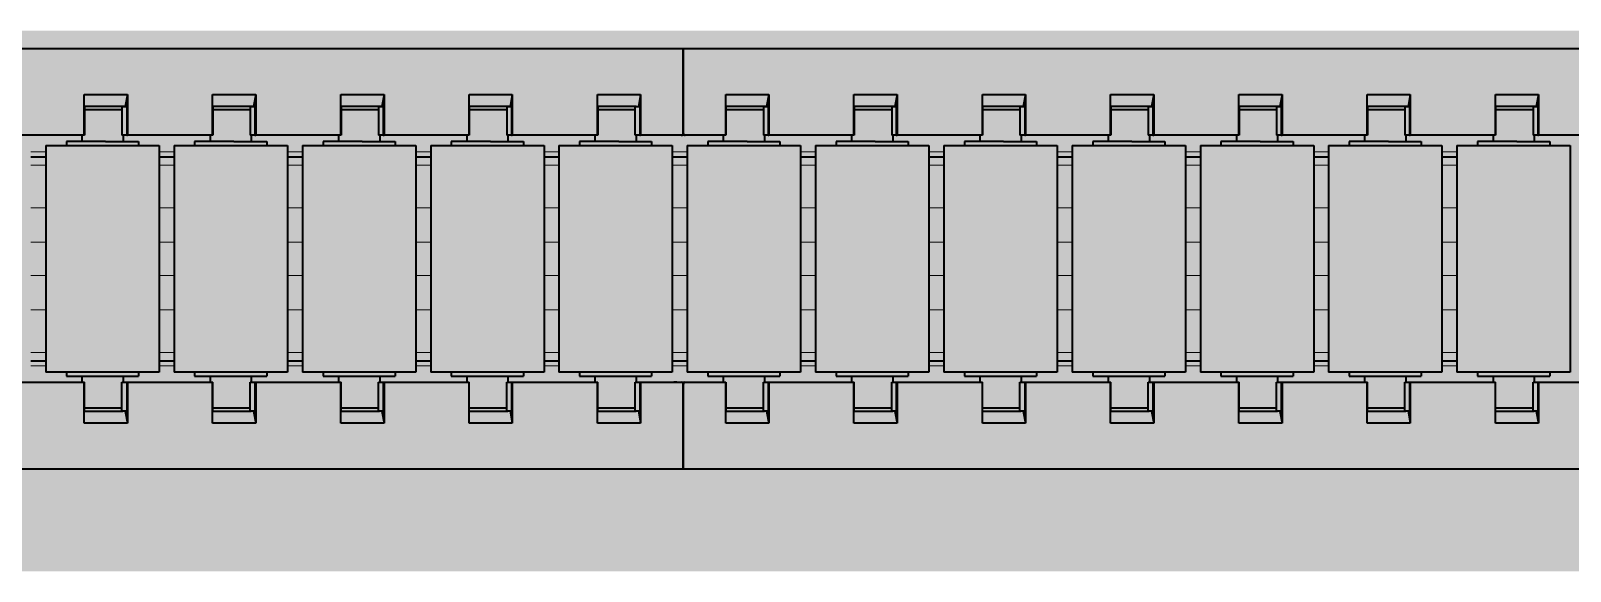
# Model space of a CAD drawing. Header units: inches. Extents: x 185496 to 352137, y 107182 to 179410.
# Drawn here: x 244965.6 to 245115, y 155394.6 to 155447.1 of the extents above; entities that cross this region are included whole.
import ezdxf

# ---------------------------------------------------------------- set-up
doc = ezdxf.new("R2010")
doc.units = ezdxf.units.IN
doc.header["$MEASUREMENT"] = 0
doc.layers.add('DIM', color=2, linetype='Continuous')
doc.layers.add('ZSX', color=4, linetype='Continuous')

# ---------------------------------------------------------------- blocks, each defined once
blk = doc.blocks.new('生产区')
at = {"layer": 'ZSX', "color": 0, "const_width": 0.35, "elevation": -1257.5994}
blk.add_lwpolyline([(120680.40898, 1477.75953), (120725.51339, 1477.75953)], dxfattribs=at)
blk = doc.blocks.new('liaojia')
at = {"color": 7, "lineweight": 35, "ltscale": 0.249049}
for p, q in [((799565.87, -279944.32), (799565.87, -280043.94)), ((799606.67, -280043.94), (799606.67, -279944.32)), ((799565.87, -280043.94), (799565.87, -280143.56)), ((799606.67, -280143.56), (799606.67, -280043.94))]:
    blk.add_line(p, q, dxfattribs=at)
at = {"color": 7, "lineweight": 35, "ltscale": 0.020671}
for p, q in [((799574.27, -279952.64), (799574.27, -279960.91)), ((799598.27, -279960.91), (799598.27, -279952.64)), ((799574.27, -279965.09), (799574.27, -279973.36)), ((799598.27, -279973.36), (799598.27, -279965.09)), ((799574.27, -279977.55), (799574.27, -279985.81)), ((799598.27, -279985.81), (799598.27, -279977.55)), ((799574.27, -279990), (799574.27, -279998.27)), ((799598.27, -279998.27), (799598.27, -279990)), ((799574.27, -280002.45), (799574.27, -280010.72)), ((799598.27, -280010.72), (799598.27, -280002.45)), ((799574.27, -280014.9), (799574.27, -280023.17)), ((799598.27, -280023.17), (799598.27, -280014.9)), ((799574.27, -280027.36), (799574.27, -280035.62)), ((799598.27, -280035.62), (799598.27, -280027.36)), ((799574.27, -280052.26), (799574.27, -280060.53)), ((799598.27, -280060.53), (799598.27, -280052.26)), ((799574.27, -280064.71), (799574.27, -280072.98)), ((799598.27, -280072.98), (799598.27, -280064.71)), ((799574.27, -280077.17), (799574.27, -280085.43)), ((799598.27, -280085.43), (799598.27, -280077.17)), ((799574.27, -280089.62), (799574.27, -280097.89)), ((799598.27, -280097.89), (799598.27, -280089.62)), ((799574.27, -280102.07), (799574.27, -280110.34)), ((799598.27, -280110.34), (799598.27, -280102.07))]:
    blk.add_line(p, q, dxfattribs=at)
at = {"color": 7, "lineweight": 35, "ltscale": 0.012551}
for p, q in [((799575.27, -279962.85), (799575.27, -279957.83)), ((799597.27, -279957.83), (799597.27, -279962.85)), ((799575.27, -279987.76), (799575.27, -279982.74)), ((799597.27, -279982.74), (799597.27, -279987.76)), ((799575.27, -280025.12), (799575.27, -280020.1)), ((799597.27, -280020.1), (799597.27, -280025.12)), ((799575.27, -280050.02), (799575.27, -280045)), ((799597.27, -280045), (799597.27, -280050.02)), ((799575.27, -280074.93), (799575.27, -280069.9)), ((799597.27, -280069.9), (799597.27, -280074.93)), ((799575.27, -280099.83), (799575.27, -280094.81)), ((799597.27, -280094.81), (799597.27, -280099.83))]:
    blk.add_line(p, q, dxfattribs=at)
at = {"color": 7, "lineweight": 35, "ltscale": 0.055}
for p, q in [((799575.27, -279957.83), (799597.27, -279957.83)), ((799575.27, -279968.83), (799597.27, -279968.83)), ((799575.27, -279970.29), (799597.27, -279970.29)), ((799575.27, -279981.29), (799597.27, -279981.29)), ((799575.27, -279982.74), (799597.27, -279982.74)), ((799575.27, -279993.74), (799597.27, -279993.74)), ((799575.27, -279995.19), (799597.27, -279995.19)), ((799575.27, -280006.19), (799597.27, -280006.19)), ((799575.27, -280007.64), (799597.27, -280007.64)), ((799575.27, -280018.64), (799597.27, -280018.64)), ((799575.27, -280020.1), (799597.27, -280020.1)), ((799575.27, -280031.1), (799597.27, -280031.1)), ((799575.27, -280032.55), (799597.27, -280032.55)), ((799575.27, -280043.55), (799597.27, -280043.55)), ((799575.27, -280045), (799597.27, -280045)), ((799575.27, -280056), (799597.27, -280056)), ((799575.27, -280057.45), (799597.27, -280057.45)), ((799575.27, -280068.45), (799597.27, -280068.45)), ((799575.27, -280069.9), (799597.27, -280069.9)), ((799575.27, -280080.9), (799597.27, -280080.9)), ((799575.27, -280082.36), (799597.27, -280082.36)), ((799575.27, -280093.36), (799597.27, -280093.36)), ((799575.27, -280094.81), (799597.27, -280094.81)), ((799575.27, -280105.81), (799597.27, -280105.81))]:
    blk.add_line(p, q, dxfattribs=at)
at = {"color": 7, "lineweight": 35, "ltscale": 0.007987}
for p, q in [((799574.87, -279963.03), (799574.87, -279959.83)), ((799597.67, -279963.03), (799597.67, -279959.83)), ((799574.87, -279987.93), (799574.87, -279984.74)), ((799597.67, -279987.93), (799597.67, -279984.74)), ((799574.87, -280000.39), (799574.87, -279997.19)), ((799597.67, -280000.39), (799597.67, -279997.19)), ((799574.87, -280012.84), (799574.87, -280009.64)), ((799597.67, -280012.84), (799597.67, -280009.64)), ((799574.87, -280025.29), (799574.87, -280022.1)), ((799597.67, -280025.29), (799597.67, -280022.1)), ((799574.87, -280037.74), (799574.87, -280034.55)), ((799597.67, -280037.74), (799597.67, -280034.55)), ((799574.87, -280050.19), (799574.87, -280047)), ((799597.67, -280050.19), (799597.67, -280047)), ((799574.87, -280062.65), (799574.87, -280059.45)), ((799597.67, -280062.65), (799597.67, -280059.45)), ((799574.87, -280075.1), (799574.87, -280071.9)), ((799597.67, -280075.1), (799597.67, -280071.9)), ((799574.87, -280087.55), (799574.87, -280084.36)), ((799597.67, -280087.55), (799597.67, -280084.36)), ((799574.87, -280100), (799574.87, -280096.81)), ((799597.67, -280100), (799597.67, -280096.81))]:
    blk.add_line(p, q, dxfattribs=at)
at = {"color": 7, "lineweight": 35, "ltscale": 0.000999832}
for p, q in [((799574.87, -279959.83), (799575.27, -279959.83)), ((799574.87, -279966.83), (799575.27, -279966.83)), ((799574.87, -279972.29), (799575.27, -279972.29)), ((799574.87, -279979.29), (799575.27, -279979.29)), ((799574.87, -279984.74), (799575.27, -279984.74)), ((799574.87, -279991.74), (799575.27, -279991.74)), ((799574.87, -279997.19), (799575.27, -279997.19)), ((799574.87, -280004.19), (799575.27, -280004.19)), ((799574.87, -280009.64), (799575.27, -280009.64)), ((799574.87, -280016.64), (799575.27, -280016.64)), ((799574.87, -280022.1), (799575.27, -280022.1)), ((799574.87, -280029.1), (799575.27, -280029.1)), ((799574.87, -280034.55), (799575.27, -280034.55)), ((799574.87, -280041.55), (799575.27, -280041.55)), ((799574.87, -280047), (799575.27, -280047)), ((799574.87, -280054), (799575.27, -280054)), ((799574.87, -280059.45), (799575.27, -280059.45)), ((799574.87, -280066.45), (799575.27, -280066.45)), ((799574.87, -280071.9), (799575.27, -280071.9)), ((799574.87, -280078.9), (799575.27, -280078.9)), ((799574.87, -280084.36), (799575.27, -280084.36)), ((799574.87, -280091.36), (799575.27, -280091.36)), ((799574.87, -280096.81), (799575.27, -280096.81)), ((799574.87, -280103.81), (799575.27, -280103.81))]:
    blk.add_line(p, q, dxfattribs=at)
at = {"color": 7, "lineweight": 35, "ltscale": 0.001}
for p, q in [((799597.27, -279959.83), (799597.67, -279959.83)), ((799597.27, -279966.83), (799597.67, -279966.83)), ((799597.27, -279972.29), (799597.67, -279972.29)), ((799597.27, -279979.29), (799597.67, -279979.29)), ((799597.27, -279984.74), (799597.67, -279984.74)), ((799597.27, -279991.74), (799597.67, -279991.74)), ((799597.27, -279997.19), (799597.67, -279997.19)), ((799597.27, -280004.19), (799597.67, -280004.19)), ((799597.27, -280009.64), (799597.67, -280009.64)), ((799597.27, -280016.64), (799597.67, -280016.64)), ((799597.27, -280022.1), (799597.67, -280022.1)), ((799597.27, -280029.1), (799597.67, -280029.1)), ((799597.27, -280034.55), (799597.67, -280034.55)), ((799597.27, -280041.55), (799597.67, -280041.55)), ((799597.27, -280047), (799597.67, -280047)), ((799597.27, -280054), (799597.67, -280054)), ((799597.27, -280059.45), (799597.67, -280059.45)), ((799597.27, -280066.45), (799597.67, -280066.45)), ((799597.27, -280071.9), (799597.67, -280071.9)), ((799597.27, -280078.9), (799597.67, -280078.9)), ((799597.27, -280084.36), (799597.67, -280084.36)), ((799597.27, -280091.36), (799597.67, -280091.36)), ((799597.27, -280096.81), (799597.67, -280096.81)), ((799597.27, -280103.81), (799597.67, -280103.81))]:
    blk.add_line(p, q, dxfattribs=at)
at = {"color": 7, "lineweight": 35, "ltscale": 0.002965}
for p, q in [((799570.31, -279960.91), (799571.47, -279961.13)), ((799601.07, -279961.13), (799602.24, -279960.91)), ((799570.31, -279973.36), (799571.47, -279973.58)), ((799601.07, -279973.58), (799602.24, -279973.36)), ((799570.31, -279985.81), (799571.47, -279986.03)), ((799601.07, -279986.03), (799602.24, -279985.81)), ((799570.31, -279998.27), (799571.47, -279998.48)), ((799601.07, -279998.48), (799602.24, -279998.27)), ((799570.31, -280010.72), (799571.47, -280010.94)), ((799601.07, -280010.94), (799602.24, -280010.72)), ((799570.31, -280023.17), (799571.47, -280023.39)), ((799601.07, -280023.39), (799602.24, -280023.17)), ((799570.31, -280035.62), (799571.47, -280035.84)), ((799601.07, -280035.84), (799602.24, -280035.62)), ((799570.31, -280048.08), (799571.47, -280048.29)), ((799601.07, -280048.29), (799602.24, -280048.08)), ((799570.31, -280060.53), (799571.47, -280060.75)), ((799601.07, -280060.75), (799602.24, -280060.53)), ((799570.31, -280072.98), (799571.47, -280073.2)), ((799601.07, -280073.2), (799602.24, -280072.98)), ((799570.31, -280085.43), (799571.47, -280085.65)), ((799601.07, -280085.65), (799602.24, -280085.43)), ((799570.31, -280097.89), (799571.47, -280098.1)), ((799601.07, -280098.1), (799602.24, -280097.89))]:
    blk.add_line(p, q, dxfattribs=at)
at = {"color": 7, "lineweight": 35, "ltscale": 0.009914}
for p, q in [((799570.31, -279960.91), (799574.27, -279960.91)), ((799598.27, -279960.91), (799602.24, -279960.91)), ((799574.27, -279965.09), (799570.31, -279965.09)), ((799602.24, -279965.09), (799598.27, -279965.09)), ((799570.31, -279973.36), (799574.27, -279973.36)), ((799598.27, -279973.36), (799602.24, -279973.36)), ((799574.27, -279977.55), (799570.31, -279977.55)), ((799602.24, -279977.55), (799598.27, -279977.55)), ((799570.31, -279985.81), (799574.27, -279985.81)), ((799598.27, -279985.81), (799602.24, -279985.81)), ((799574.27, -279990), (799570.31, -279990)), ((799602.24, -279990), (799598.27, -279990)), ((799570.31, -279998.27), (799574.27, -279998.27)), ((799598.27, -279998.27), (799602.24, -279998.27)), ((799574.27, -280002.45), (799570.31, -280002.45)), ((799602.24, -280002.45), (799598.27, -280002.45)), ((799570.31, -280010.72), (799574.27, -280010.72)), ((799598.27, -280010.72), (799602.24, -280010.72)), ((799574.27, -280014.9), (799570.31, -280014.9)), ((799602.24, -280014.9), (799598.27, -280014.9)), ((799570.31, -280023.17), (799574.27, -280023.17)), ((799598.27, -280023.17), (799602.24, -280023.17)), ((799574.27, -280027.36), (799570.31, -280027.36)), ((799602.24, -280027.36), (799598.27, -280027.36)), ((799570.31, -280035.62), (799574.27, -280035.62)), ((799598.27, -280035.62), (799602.24, -280035.62)), ((799574.27, -280039.81), (799570.31, -280039.81)), ((799602.24, -280039.81), (799598.27, -280039.81)), ((799570.31, -280048.08), (799574.27, -280048.08)), ((799598.27, -280048.08), (799602.24, -280048.08)), ((799574.27, -280052.26), (799570.31, -280052.26)), ((799602.24, -280052.26), (799598.27, -280052.26)), ((799570.31, -280060.53), (799574.27, -280060.53)), ((799598.27, -280060.53), (799602.24, -280060.53)), ((799574.27, -280064.71), (799570.31, -280064.71)), ((799602.24, -280064.71), (799598.27, -280064.71)), ((799570.31, -280072.98), (799574.27, -280072.98)), ((799598.27, -280072.98), (799602.24, -280072.98)), ((799574.27, -280077.17), (799570.31, -280077.17)), ((799602.24, -280077.17), (799598.27, -280077.17)), ((799570.31, -280085.43), (799574.27, -280085.43)), ((799598.27, -280085.43), (799602.24, -280085.43)), ((799574.27, -280089.62), (799570.31, -280089.62)), ((799602.24, -280089.62), (799598.27, -280089.62)), ((799570.31, -280097.89), (799574.27, -280097.89)), ((799598.27, -280097.89), (799602.24, -280097.89)), ((799574.27, -280102.07), (799570.31, -280102.07)), ((799602.24, -280102.07), (799598.27, -280102.07))]:
    blk.add_line(p, q, dxfattribs=at)
at = {"color": 7, "lineweight": 35, "ltscale": 0.01046}
for p, q in [((799570.31, -279965.09), (799570.31, -279960.91)), ((799602.24, -279960.91), (799602.24, -279965.09)), ((799570.31, -279977.55), (799570.31, -279973.36)), ((799602.24, -279973.36), (799602.24, -279977.55)), ((799570.31, -279990), (799570.31, -279985.81)), ((799602.24, -279985.81), (799602.24, -279990)), ((799570.31, -280002.45), (799570.31, -279998.27)), ((799602.24, -279998.27), (799602.24, -280002.45)), ((799570.31, -280014.9), (799570.31, -280010.72)), ((799602.24, -280010.72), (799602.24, -280014.9)), ((799570.31, -280027.36), (799570.31, -280023.17)), ((799602.24, -280023.17), (799602.24, -280027.36)), ((799570.31, -280039.81), (799570.31, -280035.62)), ((799602.24, -280035.62), (799602.24, -280039.81)), ((799570.31, -280052.26), (799570.31, -280048.08)), ((799602.24, -280048.08), (799602.24, -280052.26)), ((799570.31, -280064.71), (799570.31, -280060.53)), ((799602.24, -280060.53), (799602.24, -280064.71)), ((799570.31, -280077.17), (799570.31, -280072.98)), ((799602.24, -280072.98), (799602.24, -280077.17)), ((799570.31, -280089.62), (799570.31, -280085.43)), ((799602.24, -280085.43), (799602.24, -280089.62)), ((799570.31, -280102.07), (799570.31, -280097.89)), ((799602.24, -280097.89), (799602.24, -280102.07))]:
    blk.add_line(p, q, dxfattribs=at)
at = {"color": 7, "lineweight": 35, "ltscale": 0.007}
for p, q in [((799571.47, -279960.98), (799574.27, -279960.98)), ((799571.47, -279961.44), (799574.27, -279961.44)), ((799598.27, -279960.98), (799601.07, -279960.98)), ((799601.07, -279961.44), (799598.27, -279961.44)), ((799571.47, -279965.08), (799574.27, -279965.08)), ((799601.07, -279965.08), (799598.27, -279965.08)), ((799571.47, -279973.44), (799574.27, -279973.44)), ((799598.27, -279973.44), (799601.07, -279973.44)), ((799571.47, -279973.89), (799574.27, -279973.89)), ((799601.07, -279973.89), (799598.27, -279973.89)), ((799571.47, -279977.53), (799574.27, -279977.53)), ((799601.07, -279977.53), (799598.27, -279977.53)), ((799571.47, -279985.89), (799574.27, -279985.89)), ((799571.47, -279986.34), (799574.27, -279986.34)), ((799598.27, -279985.89), (799601.07, -279985.89)), ((799601.07, -279986.34), (799598.27, -279986.34)), ((799571.47, -279989.98), (799574.27, -279989.98)), ((799601.07, -279989.98), (799598.27, -279989.98)), ((799571.47, -279998.34), (799574.27, -279998.34)), ((799571.47, -279998.8), (799574.27, -279998.8)), ((799598.27, -279998.34), (799601.07, -279998.34)), ((799601.07, -279998.8), (799598.27, -279998.8)), ((799571.47, -280002.43), (799574.27, -280002.43)), ((799601.07, -280002.43), (799598.27, -280002.43)), ((799571.47, -280010.79), (799574.27, -280010.79)), ((799598.27, -280010.79), (799601.07, -280010.79)), ((799571.47, -280011.25), (799574.27, -280011.25)), ((799601.07, -280011.25), (799598.27, -280011.25)), ((799571.47, -280014.89), (799574.27, -280014.89)), ((799601.07, -280014.89), (799598.27, -280014.89)), ((799571.47, -280023.25), (799574.27, -280023.25)), ((799571.47, -280023.7), (799574.27, -280023.7)), ((799598.27, -280023.25), (799601.07, -280023.25)), ((799601.07, -280023.7), (799598.27, -280023.7)), ((799571.47, -280027.34), (799574.27, -280027.34)), ((799601.07, -280027.34), (799598.27, -280027.34)), ((799571.47, -280035.7), (799574.27, -280035.7)), ((799571.47, -280036.15), (799574.27, -280036.15)), ((799598.27, -280035.7), (799601.07, -280035.7)), ((799601.07, -280036.15), (799598.27, -280036.15)), ((799571.47, -280039.79), (799574.27, -280039.79)), ((799598.27, -280039.79), (799601.07, -280039.79)), ((799571.47, -280048.15), (799574.27, -280048.15)), ((799598.27, -280048.15), (799601.07, -280048.15)), ((799574.27, -280048.61), (799571.47, -280048.61)), ((799601.07, -280048.61), (799598.27, -280048.61)), ((799571.47, -280052.24), (799574.27, -280052.24)), ((799601.07, -280052.24), (799598.27, -280052.24)), ((799571.47, -280060.6), (799574.27, -280060.6)), ((799571.47, -280061.06), (799574.27, -280061.06)), ((799598.27, -280060.6), (799601.07, -280060.6)), ((799601.07, -280061.06), (799598.27, -280061.06)), ((799571.47, -280064.7), (799574.27, -280064.7)), ((799601.07, -280064.7), (799598.27, -280064.7)), ((799571.47, -280073.06), (799574.27, -280073.06)), ((799571.47, -280073.51), (799574.27, -280073.51)), ((799598.27, -280073.06), (799601.07, -280073.06)), ((799601.07, -280073.51), (799598.27, -280073.51)), ((799571.47, -280077.15), (799574.27, -280077.15)), ((799601.07, -280077.15), (799598.27, -280077.15)), ((799571.47, -280085.51), (799574.27, -280085.51)), ((799598.27, -280085.51), (799601.07, -280085.51)), ((799571.47, -280085.96), (799574.27, -280085.96)), ((799601.07, -280085.96), (799598.27, -280085.96)), ((799571.47, -280089.6), (799574.27, -280089.6)), ((799601.07, -280089.6), (799598.27, -280089.6)), ((799571.47, -280097.96), (799574.27, -280097.96)), ((799571.47, -280098.42), (799574.27, -280098.42)), ((799598.27, -280097.96), (799601.07, -280097.96)), ((799601.07, -280098.42), (799598.27, -280098.42)), ((799571.47, -280102.05), (799574.27, -280102.05)), ((799601.07, -280102.05), (799598.27, -280102.05))]:
    blk.add_line(p, q, dxfattribs=at)
at = {"color": 7, "lineweight": 35, "ltscale": 0.000893974}
for p, q in [((799571.47, -279961.34), (799571.47, -279960.98)), ((799601.07, -279960.98), (799601.07, -279961.34)), ((799571.47, -279973.79), (799571.47, -279973.44)), ((799601.07, -279973.44), (799601.07, -279973.79)), ((799571.47, -279998.7), (799571.47, -279998.34)), ((799601.07, -279998.34), (799601.07, -279998.7)), ((799571.47, -280011.15), (799571.47, -280010.79)), ((799601.07, -280010.79), (799601.07, -280011.15)), ((799571.47, -280023.6), (799571.47, -280023.25)), ((799601.07, -280023.25), (799601.07, -280023.6)), ((799571.47, -280036.06), (799571.47, -280035.7)), ((799601.07, -280035.7), (799601.07, -280036.06)), ((799571.47, -280060.96), (799571.47, -280060.6)), ((799601.07, -280060.6), (799601.07, -280060.96)), ((799571.47, -280073.41), (799571.47, -280073.06)), ((799601.07, -280073.06), (799601.07, -280073.41)), ((799571.47, -280085.87), (799571.47, -280085.51)), ((799601.07, -280085.51), (799601.07, -280085.87)), ((799571.47, -280098.32), (799571.47, -280097.96)), ((799601.07, -280097.96), (799601.07, -280098.32))]:
    blk.add_line(p, q, dxfattribs=at)
at = {"color": 7, "lineweight": 35, "ltscale": 0.000356865}
for p, q in [((799571.47, -279961.13), (799571.47, -279960.98)), ((799571.47, -279973.58), (799571.47, -279973.44)), ((799571.47, -279986.03), (799571.47, -279985.89)), ((799571.47, -279998.48), (799571.47, -279998.34)), ((799571.47, -280010.94), (799571.47, -280010.79)), ((799571.47, -280035.84), (799571.47, -280035.7)), ((799571.47, -280048.29), (799571.47, -280048.15)), ((799571.47, -280060.75), (799571.47, -280060.6)), ((799571.47, -280073.2), (799571.47, -280073.06)), ((799571.47, -280085.65), (799571.47, -280085.51)), ((799571.47, -280098.1), (799571.47, -280097.96))]:
    blk.add_line(p, q, dxfattribs=at)
at = {"color": 7, "lineweight": 35, "ltscale": 0.000537109}
for p, q in [((799571.47, -279961.13), (799571.47, -279961.34)), ((799571.47, -279973.58), (799571.47, -279973.79)), ((799571.47, -279998.48), (799571.47, -279998.7)), ((799571.47, -280010.94), (799571.47, -280011.15)), ((799571.47, -280035.84), (799571.47, -280036.06)), ((799571.47, -280060.75), (799571.47, -280060.96)), ((799571.47, -280073.2), (799571.47, -280073.41)), ((799571.47, -280085.65), (799571.47, -280085.87)), ((799571.47, -280098.1), (799571.47, -280098.32))]:
    blk.add_line(p, q, dxfattribs=at)
at = {"color": 7, "lineweight": 35, "ltscale": 0.009386}
for p, q in [((799571.47, -279961.34), (799571.47, -279965.1)), ((799601.07, -279965.1), (799601.07, -279961.34)), ((799571.47, -279973.79), (799571.47, -279977.55)), ((799601.07, -279977.55), (799601.07, -279973.79)), ((799571.47, -279986.25), (799571.47, -279990)), ((799601.07, -279990), (799601.07, -279986.25)), ((799571.47, -279998.7), (799571.47, -280002.45)), ((799601.07, -280002.45), (799601.07, -279998.7)), ((799571.47, -280011.15), (799571.47, -280014.91)), ((799601.07, -280014.91), (799601.07, -280011.15)), ((799571.47, -280023.6), (799571.47, -280027.36)), ((799601.07, -280027.36), (799601.07, -280023.6)), ((799571.47, -280036.06), (799571.47, -280039.81)), ((799601.07, -280039.81), (799601.07, -280036.06)), ((799571.47, -280048.51), (799571.47, -280052.26)), ((799601.07, -280052.26), (799601.07, -280048.51)), ((799571.47, -280060.96), (799571.47, -280064.72)), ((799601.07, -280064.72), (799601.07, -280060.96)), ((799571.47, -280073.41), (799571.47, -280077.17)), ((799601.07, -280077.17), (799601.07, -280073.41)), ((799571.47, -280085.87), (799571.47, -280089.62)), ((799601.07, -280089.62), (799601.07, -280085.87)), ((799571.47, -280098.32), (799571.47, -280102.07)), ((799601.07, -280102.07), (799601.07, -280098.32))]:
    blk.add_line(p, q, dxfattribs=at)
at = {"color": 7, "lineweight": 35, "ltscale": 0.005168}
for p, q in [((799571.77, -279963.51), (799571.77, -279961.44)), ((799571.77, -279975.96), (799571.77, -279973.89)), ((799571.77, -279988.41), (799571.77, -279986.34)), ((799571.77, -280000.86), (799571.77, -279998.8)), ((799571.77, -280013.32), (799571.77, -280011.25)), ((799571.77, -280025.77), (799571.77, -280023.7)), ((799571.77, -280038.22), (799571.77, -280036.15)), ((799571.77, -280050.67), (799571.77, -280048.61)), ((799571.77, -280063.13), (799571.77, -280061.06)), ((799571.77, -280075.58), (799571.77, -280073.51)), ((799571.77, -280088.03), (799571.77, -280085.96)), ((799571.77, -280100.48), (799571.77, -280098.42))]:
    blk.add_line(p, q, dxfattribs=at)
at = {"color": 7, "lineweight": 35, "ltscale": 0.004297}
for p, q in [((799571.77, -279963.16), (799571.77, -279961.44)), ((799600.77, -279961.44), (799600.77, -279963.16)), ((799571.77, -279975.61), (799571.77, -279973.89)), ((799600.77, -279973.89), (799600.77, -279975.61)), ((799571.77, -279988.06), (799571.77, -279986.34)), ((799600.77, -279986.34), (799600.77, -279988.06)), ((799571.77, -280000.52), (799571.77, -279998.8)), ((799600.77, -279998.8), (799600.77, -280000.52)), ((799571.77, -280012.97), (799571.77, -280011.25)), ((799600.77, -280011.25), (799600.77, -280012.97)), ((799571.77, -280025.42), (799571.77, -280023.7)), ((799600.77, -280023.7), (799600.77, -280025.42)), ((799571.77, -280037.87), (799571.77, -280036.15)), ((799600.77, -280036.15), (799600.77, -280037.87)), ((799571.77, -280050.33), (799571.77, -280048.61)), ((799600.77, -280048.61), (799600.77, -280050.33)), ((799571.77, -280062.78), (799571.77, -280061.06)), ((799600.77, -280061.06), (799600.77, -280062.78)), ((799571.77, -280075.23), (799571.77, -280073.51)), ((799600.77, -280073.51), (799600.77, -280075.23)), ((799571.77, -280087.68), (799571.77, -280085.96)), ((799600.77, -280085.96), (799600.77, -280087.68)), ((799571.77, -280100.14), (799571.77, -280098.42)), ((799600.77, -280098.42), (799600.77, -280100.14))]:
    blk.add_line(p, q, dxfattribs=at)
at = {"color": 7, "lineweight": 35, "ltscale": 0.000187874}
for p, q in [((799574.27, -279960.98), (799574.27, -279960.91)), ((799598.27, -279960.98), (799598.27, -279960.91)), ((799574.27, -279973.44), (799574.27, -279973.36)), ((799598.27, -279973.44), (799598.27, -279973.36)), ((799574.27, -279985.89), (799574.27, -279985.81)), ((799598.27, -279985.89), (799598.27, -279985.81)), ((799574.27, -280010.79), (799574.27, -280010.72)), ((799598.27, -280010.79), (799598.27, -280010.72)), ((799574.27, -280035.7), (799574.27, -280035.62)), ((799598.27, -280035.7), (799598.27, -280035.62)), ((799574.27, -280048.15), (799574.27, -280048.08)), ((799598.27, -280048.15), (799598.27, -280048.08)), ((799574.27, -280060.6), (799574.27, -280060.53)), ((799598.27, -280060.6), (799598.27, -280060.53)), ((799574.27, -280073.06), (799574.27, -280072.98)), ((799598.27, -280073.06), (799598.27, -280072.98)), ((799574.27, -280085.51), (799574.27, -280085.43)), ((799598.27, -280085.51), (799598.27, -280085.43)), ((799574.27, -280097.96), (799574.27, -280097.89)), ((799598.27, -280097.96), (799598.27, -280097.89))]:
    blk.add_line(p, q, dxfattribs=at)
at = {"color": 7, "lineweight": 35, "ltscale": 0.001138}
for p, q in [((799574.27, -279960.98), (799574.27, -279961.44)), ((799598.27, -279961.44), (799598.27, -279960.98)), ((799574.27, -279973.44), (799574.27, -279973.89)), ((799598.27, -279973.89), (799598.27, -279973.44)), ((799574.27, -279985.89), (799574.27, -279986.34)), ((799598.27, -279986.34), (799598.27, -279985.89)), ((799574.27, -279998.34), (799574.27, -279998.8)), ((799598.27, -279998.8), (799598.27, -279998.34)), ((799574.27, -280010.79), (799574.27, -280011.25)), ((799598.27, -280011.25), (799598.27, -280010.79)), ((799574.27, -280023.25), (799574.27, -280023.7)), ((799598.27, -280023.7), (799598.27, -280023.25)), ((799574.27, -280035.7), (799574.27, -280036.15)), ((799598.27, -280036.15), (799598.27, -280035.7)), ((799574.27, -280048.15), (799574.27, -280048.61)), ((799598.27, -280048.61), (799598.27, -280048.15)), ((799574.27, -280060.6), (799574.27, -280061.06)), ((799598.27, -280061.06), (799598.27, -280060.6)), ((799574.27, -280073.06), (799574.27, -280073.51)), ((799598.27, -280073.51), (799598.27, -280073.06)), ((799574.27, -280085.51), (799574.27, -280085.96)), ((799598.27, -280085.96), (799598.27, -280085.51)), ((799574.27, -280097.96), (799574.27, -280098.42)), ((799598.27, -280098.42), (799598.27, -280097.96))]:
    blk.add_line(p, q, dxfattribs=at)
at = {"color": 7, "lineweight": 35, "ltscale": 0.0015}
for p, q in [((799574.27, -279961.33), (799574.87, -279961.33)), ((799597.67, -279961.33), (799598.27, -279961.33)), ((799574.27, -279965.33), (799574.87, -279965.33)), ((799597.67, -279965.33), (799598.27, -279965.33)), ((799574.27, -279973.79), (799574.87, -279973.79)), ((799597.67, -279973.79), (799598.27, -279973.79)), ((799574.27, -279977.79), (799574.87, -279977.79)), ((799597.67, -279977.79), (799598.27, -279977.79)), ((799574.27, -279986.24), (799574.87, -279986.24)), ((799597.67, -279986.24), (799598.27, -279986.24)), ((799574.27, -279990.24), (799574.87, -279990.24)), ((799597.67, -279990.24), (799598.27, -279990.24)), ((799574.27, -279998.69), (799574.87, -279998.69)), ((799597.67, -279998.69), (799598.27, -279998.69)), ((799574.27, -280002.69), (799574.87, -280002.69)), ((799597.67, -280002.69), (799598.27, -280002.69)), ((799574.27, -280011.14), (799574.87, -280011.14)), ((799597.67, -280011.14), (799598.27, -280011.14)), ((799574.27, -280015.14), (799574.87, -280015.14)), ((799597.67, -280015.14), (799598.27, -280015.14)), ((799574.27, -280023.6), (799574.87, -280023.6)), ((799597.67, -280023.6), (799598.27, -280023.6)), ((799574.27, -280027.6), (799574.87, -280027.6)), ((799597.67, -280027.6), (799598.27, -280027.6)), ((799574.27, -280036.05), (799574.87, -280036.05)), ((799597.67, -280036.05), (799598.27, -280036.05)), ((799574.27, -280040.05), (799574.87, -280040.05)), ((799597.67, -280040.05), (799598.27, -280040.05)), ((799574.27, -280048.5), (799574.87, -280048.5)), ((799597.67, -280048.5), (799598.27, -280048.5)), ((799574.27, -280052.5), (799574.87, -280052.5)), ((799597.67, -280052.5), (799598.27, -280052.5)), ((799574.27, -280060.95), (799574.87, -280060.95)), ((799597.67, -280060.95), (799598.27, -280060.95)), ((799574.27, -280064.95), (799574.87, -280064.95)), ((799597.67, -280064.95), (799598.27, -280064.95)), ((799574.27, -280073.4), (799574.87, -280073.4)), ((799597.67, -280073.4), (799598.27, -280073.4)), ((799574.27, -280077.4), (799574.87, -280077.4)), ((799597.67, -280077.4), (799598.27, -280077.4)), ((799574.27, -280085.86), (799574.87, -280085.86)), ((799597.67, -280085.86), (799598.27, -280085.86)), ((799574.27, -280089.86), (799574.87, -280089.86)), ((799597.67, -280089.86), (799598.27, -280089.86)), ((799574.27, -280098.31), (799574.87, -280098.31)), ((799597.67, -280098.31), (799598.27, -280098.31)), ((799574.27, -280102.31), (799574.87, -280102.31)), ((799597.67, -280102.31), (799598.27, -280102.31))]:
    blk.add_line(p, q, dxfattribs=at)
at = {"color": 7, "lineweight": 35, "ltscale": 0.000243568}
for p, q in [((799601.07, -279961.44), (799601.07, -279961.34)), ((799601.07, -279998.8), (799601.07, -279998.7)), ((799601.07, -280011.25), (799601.07, -280011.15)), ((799601.07, -280036.15), (799601.07, -280036.06)), ((799601.07, -280061.06), (799601.07, -280060.96)), ((799601.07, -280073.51), (799601.07, -280073.41)), ((799601.07, -280098.42), (799601.07, -280098.32))]:
    blk.add_line(p, q, dxfattribs=at)
at = {"color": 7, "lineweight": 13, "ltscale": 0.009093}
for p, q in [((799601.07, -279965.08), (799601.07, -279961.44)), ((799601.07, -279977.53), (799601.07, -279973.89)), ((799601.07, -279989.98), (799601.07, -279986.34)), ((799601.07, -280002.43), (799601.07, -279998.8)), ((799601.07, -280014.89), (799601.07, -280011.25)), ((799601.07, -280027.34), (799601.07, -280023.7)), ((799601.07, -280039.79), (799601.07, -280036.15)), ((799601.07, -280052.24), (799601.07, -280048.61)), ((799601.07, -280064.7), (799601.07, -280061.06)), ((799601.07, -280077.15), (799601.07, -280073.51)), ((799601.07, -280089.6), (799601.07, -280085.96)), ((799601.07, -280102.05), (799601.07, -280098.42))]:
    blk.add_line(p, q, dxfattribs=at)
at = {"color": 7, "lineweight": 35, "ltscale": 0.004796}
for p, q in [((799571.77, -279965.08), (799571.77, -279963.16)), ((799600.77, -279963.16), (799600.77, -279965.08)), ((799571.77, -279977.53), (799571.77, -279975.61)), ((799600.77, -279975.61), (799600.77, -279977.53)), ((799571.77, -279989.98), (799571.77, -279988.06)), ((799600.77, -279988.06), (799600.77, -279989.98)), ((799571.77, -280002.43), (799571.77, -280000.52)), ((799600.77, -280000.52), (799600.77, -280002.43)), ((799571.77, -280014.89), (799571.77, -280012.97)), ((799600.77, -280012.97), (799600.77, -280014.89)), ((799571.77, -280027.34), (799571.77, -280025.42)), ((799600.77, -280025.42), (799600.77, -280027.34)), ((799571.77, -280039.79), (799571.77, -280037.87)), ((799600.77, -280037.87), (799600.77, -280039.79)), ((799571.77, -280052.24), (799571.77, -280050.33)), ((799600.77, -280050.33), (799600.77, -280052.24)), ((799571.77, -280064.7), (799571.77, -280062.78)), ((799600.77, -280062.78), (799600.77, -280064.7)), ((799571.77, -280077.15), (799571.77, -280075.23)), ((799600.77, -280075.23), (799600.77, -280077.15)), ((799571.77, -280089.6), (799571.77, -280087.68)), ((799600.77, -280087.68), (799600.77, -280089.6)), ((799571.77, -280102.05), (799571.77, -280100.14)), ((799600.77, -280100.14), (799600.77, -280102.05))]:
    blk.add_line(p, q, dxfattribs=at)
at = {"color": 7, "lineweight": 35, "ltscale": 0.009513}
for p, q in [((799574.87, -279963.03), (799574.87, -279966.83)), ((799597.67, -279966.83), (799597.67, -279963.03)), ((799574.87, -279975.48), (799574.87, -279979.29)), ((799597.67, -279979.29), (799597.67, -279975.48)), ((799574.87, -279987.93), (799574.87, -279991.74)), ((799597.67, -279991.74), (799597.67, -279987.93)), ((799574.87, -280000.39), (799574.87, -280004.19)), ((799597.67, -280004.19), (799597.67, -280000.39)), ((799574.87, -280012.84), (799574.87, -280016.64)), ((799597.67, -280016.64), (799597.67, -280012.84)), ((799574.87, -280025.29), (799574.87, -280029.1)), ((799597.67, -280029.1), (799597.67, -280025.29)), ((799574.87, -280037.74), (799574.87, -280041.55)), ((799597.67, -280041.55), (799597.67, -280037.74)), ((799574.87, -280050.19), (799574.87, -280054)), ((799597.67, -280054), (799597.67, -280050.19)), ((799574.87, -280062.65), (799574.87, -280066.45)), ((799597.67, -280066.45), (799597.67, -280062.65)), ((799574.87, -280075.1), (799574.87, -280078.9)), ((799597.67, -280078.9), (799597.67, -280075.1)), ((799574.87, -280087.55), (799574.87, -280091.36)), ((799597.67, -280091.36), (799597.67, -280087.55)), ((799574.87, -280100), (799574.87, -280103.81)), ((799597.67, -280103.81), (799597.67, -280100))]:
    blk.add_line(p, q, dxfattribs=at)
at = {"color": 7, "lineweight": 35, "ltscale": 0.014948}
for p, q in [((799575.27, -279968.83), (799575.27, -279962.85)), ((799597.27, -279962.85), (799597.27, -279968.83)), ((799575.27, -279981.29), (799575.27, -279975.31)), ((799597.27, -279975.31), (799597.27, -279981.29)), ((799575.27, -279993.74), (799575.27, -279987.76)), ((799597.27, -279987.76), (799597.27, -279993.74)), ((799575.27, -280006.19), (799575.27, -280000.21)), ((799597.27, -280000.21), (799597.27, -280006.19)), ((799575.27, -280018.64), (799575.27, -280012.66)), ((799597.27, -280012.66), (799597.27, -280018.64)), ((799575.27, -280031.1), (799575.27, -280025.12)), ((799597.27, -280025.12), (799597.27, -280031.1)), ((799575.27, -280043.55), (799575.27, -280037.57)), ((799597.27, -280037.57), (799597.27, -280043.55)), ((799575.27, -280056), (799575.27, -280050.02)), ((799597.27, -280050.02), (799597.27, -280056)), ((799575.27, -280068.45), (799575.27, -280062.47)), ((799597.27, -280062.47), (799597.27, -280068.45)), ((799575.27, -280080.9), (799575.27, -280074.93)), ((799597.27, -280074.93), (799597.27, -280080.9)), ((799575.27, -280093.36), (799575.27, -280087.38)), ((799597.27, -280087.38), (799597.27, -280093.36)), ((799575.27, -280105.81), (799575.27, -280099.83)), ((799597.27, -280099.83), (799597.27, -280105.81))]:
    blk.add_line(p, q, dxfattribs=at)
at = {"color": 7, "lineweight": 35, "ltscale": 0.003925}
for p, q in [((799571.77, -279965.08), (799571.77, -279963.51)), ((799571.77, -279977.53), (799571.77, -279975.96)), ((799571.77, -279989.98), (799571.77, -279988.41)), ((799571.77, -280002.43), (799571.77, -280000.86)), ((799571.77, -280014.89), (799571.77, -280013.32)), ((799571.77, -280027.34), (799571.77, -280025.77)), ((799571.77, -280039.79), (799571.77, -280038.22)), ((799571.77, -280052.24), (799571.77, -280050.67)), ((799571.77, -280064.7), (799571.77, -280063.13)), ((799571.77, -280077.15), (799571.77, -280075.58)), ((799571.77, -280089.6), (799571.77, -280088.03)), ((799571.77, -280102.05), (799571.77, -280100.48))]:
    blk.add_line(p, q, dxfattribs=at)
at = {"color": 7, "lineweight": 35, "ltscale": 4.11987e-05}
for p, q in [((799574.27, -279965.08), (799574.27, -279965.09)), ((799598.27, -279965.09), (799598.27, -279965.08)), ((799601.07, -279965.08), (799601.07, -279965.09))]:
    blk.add_line(p, q, dxfattribs=at)
at = {"color": 7, "lineweight": 13, "ltscale": 0.003631}
for p, q in [((799575.87, -279970.29), (799575.87, -279968.83)), ((799577.19, -279970.29), (799577.19, -279968.83)), ((799581.31, -279970.29), (799581.31, -279968.83)), ((799584.67, -279970.29), (799584.67, -279968.83)), ((799587.88, -279970.29), (799587.88, -279968.83)), ((799591.24, -279970.29), (799591.24, -279968.83)), ((799595.36, -279970.29), (799595.36, -279968.83)), ((799596.67, -279970.29), (799596.67, -279968.83)), ((799575.87, -279982.74), (799575.87, -279981.29)), ((799577.19, -279982.74), (799577.19, -279981.29)), ((799581.31, -279982.74), (799581.31, -279981.29)), ((799584.67, -279982.74), (799584.67, -279981.29)), ((799587.88, -279982.74), (799587.88, -279981.29)), ((799591.24, -279982.74), (799591.24, -279981.29)), ((799595.36, -279982.74), (799595.36, -279981.29)), ((799596.67, -279982.74), (799596.67, -279981.29)), ((799575.87, -279995.19), (799575.87, -279993.74)), ((799577.19, -279995.19), (799577.19, -279993.74)), ((799581.31, -279995.19), (799581.31, -279993.74)), ((799584.67, -279995.19), (799584.67, -279993.74)), ((799587.88, -279995.19), (799587.88, -279993.74)), ((799591.24, -279995.19), (799591.24, -279993.74)), ((799595.36, -279995.19), (799595.36, -279993.74)), ((799596.67, -279995.19), (799596.67, -279993.74)), ((799575.87, -280007.64), (799575.87, -280006.19)), ((799577.19, -280007.64), (799577.19, -280006.19)), ((799581.31, -280007.64), (799581.31, -280006.19)), ((799584.67, -280007.64), (799584.67, -280006.19)), ((799587.88, -280007.64), (799587.88, -280006.19)), ((799591.24, -280007.64), (799591.24, -280006.19)), ((799595.36, -280007.64), (799595.36, -280006.19)), ((799596.67, -280007.64), (799596.67, -280006.19)), ((799575.87, -280020.1), (799575.87, -280018.64)), ((799577.19, -280020.1), (799577.19, -280018.64)), ((799581.31, -280020.1), (799581.31, -280018.64)), ((799584.67, -280020.1), (799584.67, -280018.64)), ((799587.88, -280020.1), (799587.88, -280018.64)), ((799591.24, -280020.1), (799591.24, -280018.64)), ((799595.36, -280020.1), (799595.36, -280018.64)), ((799596.67, -280020.1), (799596.67, -280018.64)), ((799575.87, -280032.55), (799575.87, -280031.1)), ((799577.19, -280032.55), (799577.19, -280031.1)), ((799581.31, -280032.55), (799581.31, -280031.1)), ((799584.67, -280032.55), (799584.67, -280031.1)), ((799587.88, -280032.55), (799587.88, -280031.1)), ((799591.24, -280032.55), (799591.24, -280031.1)), ((799595.36, -280032.55), (799595.36, -280031.1)), ((799596.67, -280032.55), (799596.67, -280031.1)), ((799575.87, -280045), (799575.87, -280043.55)), ((799577.19, -280045), (799577.19, -280043.55)), ((799581.31, -280045), (799581.31, -280043.55)), ((799584.67, -280045), (799584.67, -280043.55)), ((799587.88, -280045), (799587.88, -280043.55)), ((799591.24, -280045), (799591.24, -280043.55)), ((799595.36, -280045), (799595.36, -280043.55)), ((799596.67, -280045), (799596.67, -280043.55)), ((799575.87, -280057.45), (799575.87, -280056)), ((799577.19, -280057.45), (799577.19, -280056)), ((799581.31, -280057.45), (799581.31, -280056)), ((799584.67, -280057.45), (799584.67, -280056)), ((799587.88, -280057.45), (799587.88, -280056)), ((799591.24, -280057.45), (799591.24, -280056)), ((799595.36, -280057.45), (799595.36, -280056)), ((799596.67, -280057.45), (799596.67, -280056)), ((799575.87, -280069.9), (799575.87, -280068.45)), ((799577.19, -280069.9), (799577.19, -280068.45)), ((799581.31, -280069.9), (799581.31, -280068.45)), ((799584.67, -280069.9), (799584.67, -280068.45)), ((799587.88, -280069.9), (799587.88, -280068.45)), ((799591.24, -280069.9), (799591.24, -280068.45)), ((799595.36, -280069.9), (799595.36, -280068.45)), ((799596.67, -280069.9), (799596.67, -280068.45)), ((799575.87, -280082.36), (799575.87, -280080.9)), ((799577.19, -280082.36), (799577.19, -280080.9)), ((799581.31, -280082.36), (799581.31, -280080.9)), ((799584.67, -280082.36), (799584.67, -280080.9)), ((799587.88, -280082.36), (799587.88, -280080.9)), ((799591.24, -280082.36), (799591.24, -280080.9)), ((799595.36, -280082.36), (799595.36, -280080.9)), ((799596.67, -280082.36), (799596.67, -280080.9)), ((799575.87, -280094.81), (799575.87, -280093.36)), ((799577.19, -280094.81), (799577.19, -280093.36)), ((799581.31, -280094.81), (799581.31, -280093.36)), ((799584.67, -280094.81), (799584.67, -280093.36)), ((799587.88, -280094.81), (799587.88, -280093.36)), ((799591.24, -280094.81), (799591.24, -280093.36)), ((799595.36, -280094.81), (799595.36, -280093.36)), ((799596.67, -280094.81), (799596.67, -280093.36)), ((799575.87, -280107.26), (799575.87, -280105.81)), ((799577.19, -280107.26), (799577.19, -280105.81)), ((799581.31, -280107.26), (799581.31, -280105.81)), ((799584.67, -280107.26), (799584.67, -280105.81)), ((799587.88, -280107.26), (799587.88, -280105.81)), ((799591.24, -280107.26), (799591.24, -280105.81)), ((799595.36, -280107.26), (799595.36, -280105.81)), ((799596.67, -280107.26), (799596.67, -280105.81))]:
    blk.add_line(p, q, dxfattribs=at)
at = {"color": 7, "lineweight": 35, "ltscale": 0.003631}
for p, q in [((799576.37, -279970.29), (799576.37, -279968.83)), ((799596.17, -279970.29), (799596.17, -279968.83)), ((799576.37, -279982.74), (799576.37, -279981.29)), ((799596.17, -279982.74), (799596.17, -279981.29)), ((799576.37, -279995.19), (799576.37, -279993.74)), ((799596.17, -279995.19), (799596.17, -279993.74)), ((799576.37, -280007.64), (799576.37, -280006.19)), ((799596.17, -280007.64), (799596.17, -280006.19)), ((799576.37, -280020.1), (799576.37, -280018.64)), ((799596.17, -280020.1), (799596.17, -280018.64)), ((799576.37, -280032.55), (799576.37, -280031.1)), ((799596.17, -280032.55), (799596.17, -280031.1)), ((799576.37, -280045), (799576.37, -280043.55)), ((799596.17, -280045), (799596.17, -280043.55)), ((799576.37, -280057.45), (799576.37, -280056)), ((799596.17, -280057.45), (799596.17, -280056)), ((799576.37, -280069.9), (799576.37, -280068.45)), ((799596.17, -280069.9), (799596.17, -280068.45)), ((799576.37, -280082.36), (799576.37, -280080.9)), ((799596.17, -280082.36), (799596.17, -280080.9)), ((799576.37, -280094.81), (799576.37, -280093.36)), ((799596.17, -280094.81), (799596.17, -280093.36)), ((799576.37, -280107.26), (799576.37, -280105.81)), ((799596.17, -280107.26), (799596.17, -280105.81))]:
    blk.add_line(p, q, dxfattribs=at)
at = {"color": 7, "lineweight": 35, "ltscale": 0.012552}
for p, q in [((799575.27, -279975.31), (799575.27, -279970.29)), ((799597.27, -279970.29), (799597.27, -279975.31)), ((799575.27, -280000.21), (799575.27, -279995.19)), ((799597.27, -279995.19), (799597.27, -280000.21)), ((799575.27, -280012.66), (799575.27, -280007.64)), ((799597.27, -280007.64), (799597.27, -280012.66)), ((799575.27, -280037.57), (799575.27, -280032.55)), ((799597.27, -280032.55), (799597.27, -280037.57)), ((799575.27, -280062.47), (799575.27, -280057.45)), ((799597.27, -280057.45), (799597.27, -280062.47)), ((799575.27, -280087.38), (799575.27, -280082.36)), ((799597.27, -280082.36), (799597.27, -280087.38))]:
    blk.add_line(p, q, dxfattribs=at)
at = {"color": 7, "lineweight": 35, "ltscale": 0.007988}
for p, q in [((799574.87, -279975.48), (799574.87, -279972.29)), ((799597.67, -279975.48), (799597.67, -279972.29))]:
    blk.add_line(p, q, dxfattribs=at)
at = {"color": 7, "lineweight": 35, "ltscale": 0.000243759}
for p, q in [((799601.07, -279973.89), (799601.07, -279973.79)), ((799601.07, -279986.34), (799601.07, -279986.25)), ((799601.07, -280023.7), (799601.07, -280023.6)), ((799601.07, -280048.61), (799601.07, -280048.51)), ((799601.07, -280085.96), (799601.07, -280085.87))]:
    blk.add_line(p, q, dxfattribs=at)
at = {"color": 7, "lineweight": 35, "ltscale": 4.13895e-05}
for p, q in [((799574.27, -279977.53), (799574.27, -279977.55)), ((799598.27, -279977.55), (799598.27, -279977.53)), ((799601.07, -279977.53), (799601.07, -279977.55)), ((799574.27, -280002.43), (799574.27, -280002.45)), ((799598.27, -280002.45), (799598.27, -280002.43)), ((799601.07, -280002.43), (799601.07, -280002.45)), ((799574.27, -280014.89), (799574.27, -280014.9)), ((799598.27, -280014.9), (799598.27, -280014.89)), ((799601.07, -280014.89), (799601.07, -280014.9)), ((799574.27, -280027.34), (799574.27, -280027.36)), ((799598.27, -280027.36), (799598.27, -280027.34)), ((799601.07, -280027.34), (799601.07, -280027.36)), ((799574.27, -280039.79), (799574.27, -280039.81)), ((799598.27, -280039.81), (799598.27, -280039.79)), ((799601.07, -280039.81), (799601.07, -280039.79)), ((799574.27, -280064.7), (799574.27, -280064.71)), ((799598.27, -280064.71), (799598.27, -280064.7)), ((799601.07, -280064.7), (799601.07, -280064.71)), ((799574.27, -280077.15), (799574.27, -280077.17)), ((799598.27, -280077.17), (799598.27, -280077.15)), ((799601.07, -280077.15), (799601.07, -280077.17)), ((799574.27, -280089.6), (799574.27, -280089.62)), ((799598.27, -280089.62), (799598.27, -280089.6)), ((799601.07, -280089.6), (799601.07, -280089.62)), ((799574.27, -280102.05), (799574.27, -280102.07)), ((799598.27, -280102.07), (799598.27, -280102.05)), ((799601.07, -280102.05), (799601.07, -280102.07))]:
    blk.add_line(p, q, dxfattribs=at)
at = {"color": 7, "lineweight": 35, "ltscale": 0.000893784}
for p, q in [((799571.47, -279986.25), (799571.47, -279985.89)), ((799601.07, -279985.89), (799601.07, -279986.25)), ((799571.47, -280048.51), (799571.47, -280048.15)), ((799601.07, -280048.15), (799601.07, -280048.51))]:
    blk.add_line(p, q, dxfattribs=at)
at = {"color": 7, "lineweight": 35, "ltscale": 0.000536919}
for p, q in [((799571.47, -279986.03), (799571.47, -279986.25)), ((799571.47, -280023.39), (799571.47, -280023.6)), ((799571.47, -280048.51), (799571.47, -280048.29))]:
    blk.add_line(p, q, dxfattribs=at)
at = {"color": 7, "lineweight": 35, "ltscale": 4.15802e-05}
for p, q in [((799574.27, -279989.98), (799574.27, -279990)), ((799598.27, -279990), (799598.27, -279989.98)), ((799601.07, -279989.98), (799601.07, -279990)), ((799574.27, -280052.24), (799574.27, -280052.26)), ((799598.27, -280052.26), (799598.27, -280052.24)), ((799601.07, -280052.24), (799601.07, -280052.26))]:
    blk.add_line(p, q, dxfattribs=at)
at = {"color": 7, "lineweight": 35, "ltscale": 0.000187683}
for p, q in [((799574.27, -279998.34), (799574.27, -279998.27)), ((799598.27, -279998.34), (799598.27, -279998.27)), ((799574.27, -280023.25), (799574.27, -280023.17)), ((799598.27, -280023.25), (799598.27, -280023.17))]:
    blk.add_line(p, q, dxfattribs=at)
at = {"color": 7, "lineweight": 35, "ltscale": 0.000357056}
blk.add_line((799571.47, -280023.39), (799571.47, -280023.25), dxfattribs=at)
at = {"color": 7, "lineweight": 35, "ltscale": 0.009838}
for p, q in [((799574.27, -280039.81), (799574.27, -280043.74)), ((799598.27, -280043.74), (799598.27, -280039.81)), ((799574.27, -280044.14), (799574.27, -280048.08)), ((799598.27, -280048.08), (799598.27, -280044.14))]:
    blk.add_line(p, q, dxfattribs=at)
at = {"color": 7, "lineweight": 35, "ltscale": 0.00032692}
blk.add_line((799565.87, -280043.71), (799565.87, -280043.84), dxfattribs=at)
at = {"color": 7, "lineweight": 35, "ltscale": 0.000653458}
for p, q in [((799574.27, -280043.74), (799574.27, -280044)), ((799598.27, -280044), (799598.27, -280043.74))]:
    blk.add_line(p, q, dxfattribs=at)
at = {"color": 7, "lineweight": 35, "ltscale": 0.0205}
for p, q in [((799565.87, -280043.94), (799574.07, -280043.94)), ((799574.07, -280043.94), (799565.87, -280043.94)), ((799598.47, -280043.94), (799606.67, -280043.94)), ((799606.67, -280043.94), (799598.47, -280043.94))]:
    blk.add_line(p, q, dxfattribs=at)
at = {"color": 7, "lineweight": 35, "ltscale": 0.000653648}
blk.add_line((799565.87, -280043.94), (799565.87, -280044.2), dxfattribs=at)
at = {"color": 7, "lineweight": 35, "ltscale": 0.000336075}
blk.add_line((799574.27, -280044.01), (799574.27, -280044.14), dxfattribs=at)
at = {"color": 7, "lineweight": 35, "ltscale": 0.001377}
blk.add_line((799598.27, -280044.56), (799598.27, -280044), dxfattribs=at)
at = {"color": 7, "lineweight": 35, "ltscale": 0.000747108}
blk.add_line((799598.27, -280044.56), (799598.27, -280044.85), dxfattribs=at)
at = {"color": 7, "lineweight": 35, "ltscale": 0.00082798}
blk.add_line((799598.27, -280045.19), (799598.27, -280044.85), dxfattribs=at)
at = {"color": 7, "lineweight": 35}
for centre, start_param, end_param in [((799574.07, -280043.74), 4.712389, 6.283185), ((799598.47, -280043.74), 3.141593, 4.712389), ((799574.07, -280044.14), 6.283185, 7.853982), ((799574.07, -280044), 5.932216, 6.283185), ((799598.47, -280044.14), 1.570796, 3.141593), ((799598.47, -280044), 3.141593, 3.492593)]:
    blk.add_ellipse(centre, major_axis=(0.2, 0), ratio=0.996195, start_param=start_param, end_param=end_param, dxfattribs=at)

msp = doc.modelspace()

# ---------------------------------------------------------------- block references
at = {"color": 30, "rotation": 270}
msp.add_blockref('liaojia', (525072.84, 955011.25), dxfattribs=at)
at = {"layer": 'DIM', "xscale": 150, "yscale": 150, "zscale": 150}
msp.add_blockref('生产区', (-17863053.45, -66243.05, 276290.76), dxfattribs=at)

doc.saveas('drawing.dxf')
